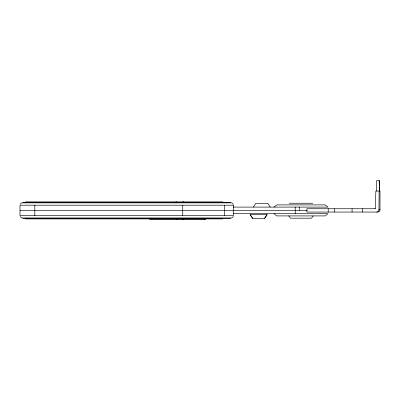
<?xml version="1.0" encoding="UTF-8"?>
<svg xmlns="http://www.w3.org/2000/svg" width="400" height="400" viewBox="0 0 400 400"><rect width="100%" height="100%" fill="white"/><g stroke="black" fill="none" stroke-linecap="round" stroke-linejoin="round"><path stroke-width="0.6" d="M379.125 191.045L378.95 209.85L378.285 211.405L376.685 212.055M376.285 191.045L376.705 180.44L379.22 180.44L379.64 191.045M253.355 207.095L255.83 203.305L267.765 203.305L270.24 207.095M264.565 218.39L267.04 214.6M233.285 216.46L231.86 217.945L21.615 217.945L20.19 216.46M20.19 204.34L21.615 202.855L231.86 202.855L233.285 204.34M313.3 215.91L311.455 218.185L290.58 218.185L288.735 215.91M274.045 207.095L276.745 204.89L325.295 204.89L327.99 207.095L233.19 207.095M175.91 202L176.49 201.89M182.515 218.915L183.58 218.8L182.84 218.915M25.515 201.89L222.835 201.89M183.225 202L183.58 202L182.84 201.89M22.76 202.33L230.715 202.33M289.245 203.235L312.79 203.235M375.29 208.745L306.86 208.745L306.86 212.055L377.825 212.055A2.205 2.175 -90 0 0 380 209.85L380 191.045L375.86 191.045L375.31 208.505A0.885 0.88 39.4 0 1 374.705 208.745M378.95 209.85L380 209.85M20 210.4L307.42 210.4M233.19 213.705L327.99 213.705L325.295 215.91L276.745 215.91L274.045 213.705M250.16 214.6L267.12 214.6L264.64 218.39L252.63 218.39L250.16 214.6L252.66 218.39M22.76 218.47L230.715 218.47M25.515 218.915L222.835 218.915M149.545 219.56L205.425 219.56M176.49 218.915L175.91 218.8L176.825 218.915M379.165 180.44L379.355 185.43M379.405 186.68L379.575 191.045M362.615 208.745L362.615 212.055M352.07 208.745L352.07 212.055M334.7 208.745L334.7 212.055M328.21 208.745L328.21 212.055M299.27 207.095L299.27 210.4M295.225 207.095L295.225 213.705M224.47 205.195L224.47 215.605M205 218.605L205 219.56M182.745 205.195L182.745 215.605M34.82 205.195L34.82 215.605M233.475 205.195L20 205.195L20 215.605L233.475 215.605L233.475 205.195"/></g></svg>
